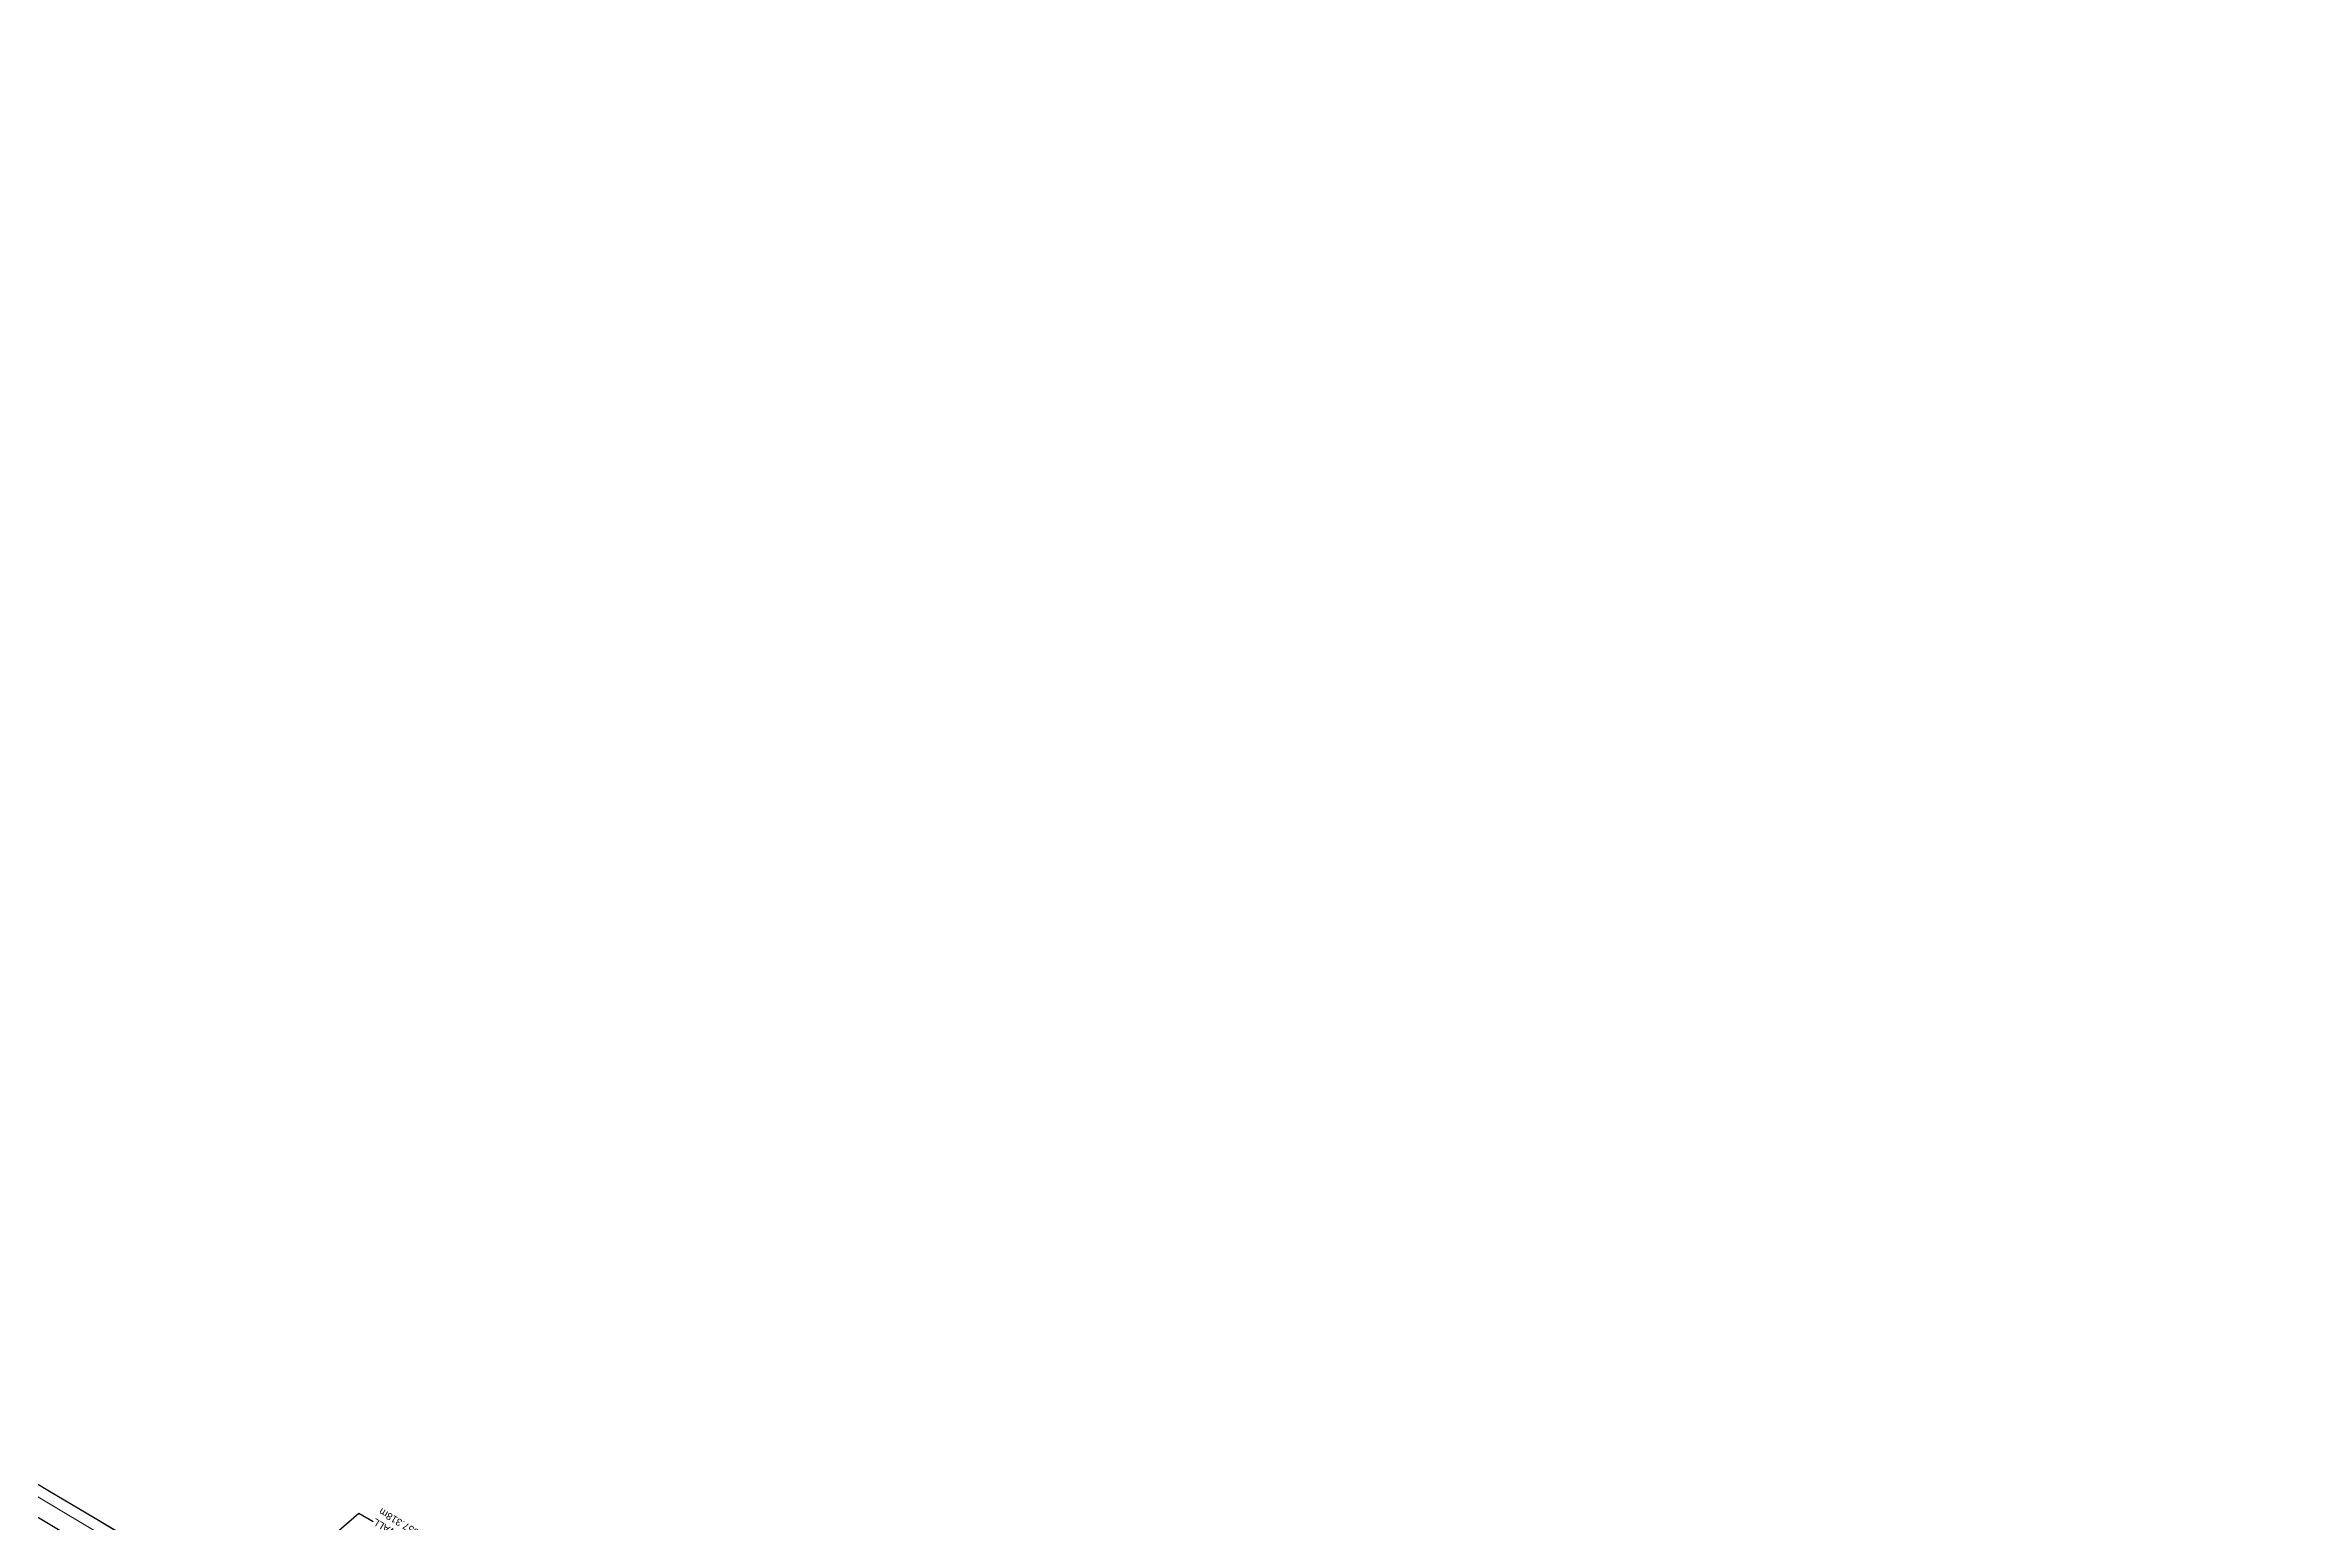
# Model space of a CAD drawing. Header units: metres. Extents: x 593990 to 610403, y 3402023 to 3411833.
# Drawn here: x 605244 to 606034, y 3405107 to 3405623 of the extents above; entities that cross this region are included whole.
import ezdxf

# ---------------------------------------------------------------- set-up
doc = ezdxf.new("R2010")
doc.units = ezdxf.units.M
doc.header["$MEASUREMENT"] = 0
for name, color, linetype, lineweight in [('PROPOSED DFCC TRACK', 1, 'Continuous', 0), ('PROPOSED DRAIN CUM RETAINING WALL', 144, 'Continuous', 30), ('PROPOSED FORMATION LINE - PLAN', 187, 'Continuous', 0)]:
    doc.layers.add(name, color=color, linetype=linetype, lineweight=lineweight)
doc.styles.get("Standard").update_dxf_attribs({"font": 'arial.ttf'})
doc.styles.add('Style-Arial', font='arial.ttf')
doc.dimstyles.new('ISO-25', dxfattribs={"dimtxt": 2.5, "dimasz": 2.5, "dimexe": 1.25, "dimexo": 0.625, "dimtad": 1, "dimtxsty": 'Standard', "dimcen": 2.5, "dimadec": 0, "dimazin": 0, "dimtfac": 1, "dimtmove": 0, "dimatfit": 3, "dimfxl": 1, "dimarcsym": 0})

msp = doc.modelspace()

# ---------------------------------------------------------------- linework, layer by layer
at = {"layer": 'PROPOSED DFCC TRACK', "linetype": 'Continuous', "lineweight": 30, "flags": 128}
msp.add_lwpolyline([(606968.1513, 3404077.0371), (604380.3623, 3405623.4867)], dxfattribs=at)
at = {"layer": 'PROPOSED DFCC TRACK', "linetype": 'Continuous', "flags": 128}
msp.add_lwpolyline([(604523.4394, 3405545.2655), (606270.5802, 3404501.183)], dxfattribs=at)
at = {"layer": 'PROPOSED DRAIN CUM RETAINING WALL', "flags": 128}
msp.add_lwpolyline([(605281.7072, 3405096.5495), (605263.2008, 3405107.5885), (605245.2935, 3405118.2708), (605227.4173, 3405128.9345)], dxfattribs=at)
at = {"layer": 'PROPOSED FORMATION LINE - PLAN', "lineweight": 0, "flags": 128}
msp.add_lwpolyline([(605273.9065, 3405101.1588), (605256.7384, 3405111.4183), (605239.5704, 3405121.6779)], dxfattribs=at)

# ---------------------------------------------------------------- texts
at = {"layer": 'PROPOSED DRAIN CUM RETAINING WALL', "insert": (605357.8169, 3405106.8445), "char_height": 2.5, "width": 70.923704, "attachment_point": 3, "rotation": 149.1376746, "style": 'Style-Arial'}
msp.add_mtext('DRAIN CUM RETAINING WALL \\PFROM 346180.000m TO 347857.318m', dxfattribs=at)

# ---------------------------------------------------------------- leaders
at = {"layer": 'PROPOSED DRAIN CUM RETAINING WALL', "linetype": 'Continuous', "lineweight": 0, "ltscale": 5}
msp.add_leader([(605314.3392, 3405077.0835), (605353.3371, 3405110.6919), (605358.3435, 3405107.7001)], dimstyle='ISO-25', override={"dimtxt": 3, "dimtad": 0, "dimdec": 3, "dimzin": 2, "dimtdec": 3}, dxfattribs=at)

doc.saveas('drawing.dxf')
